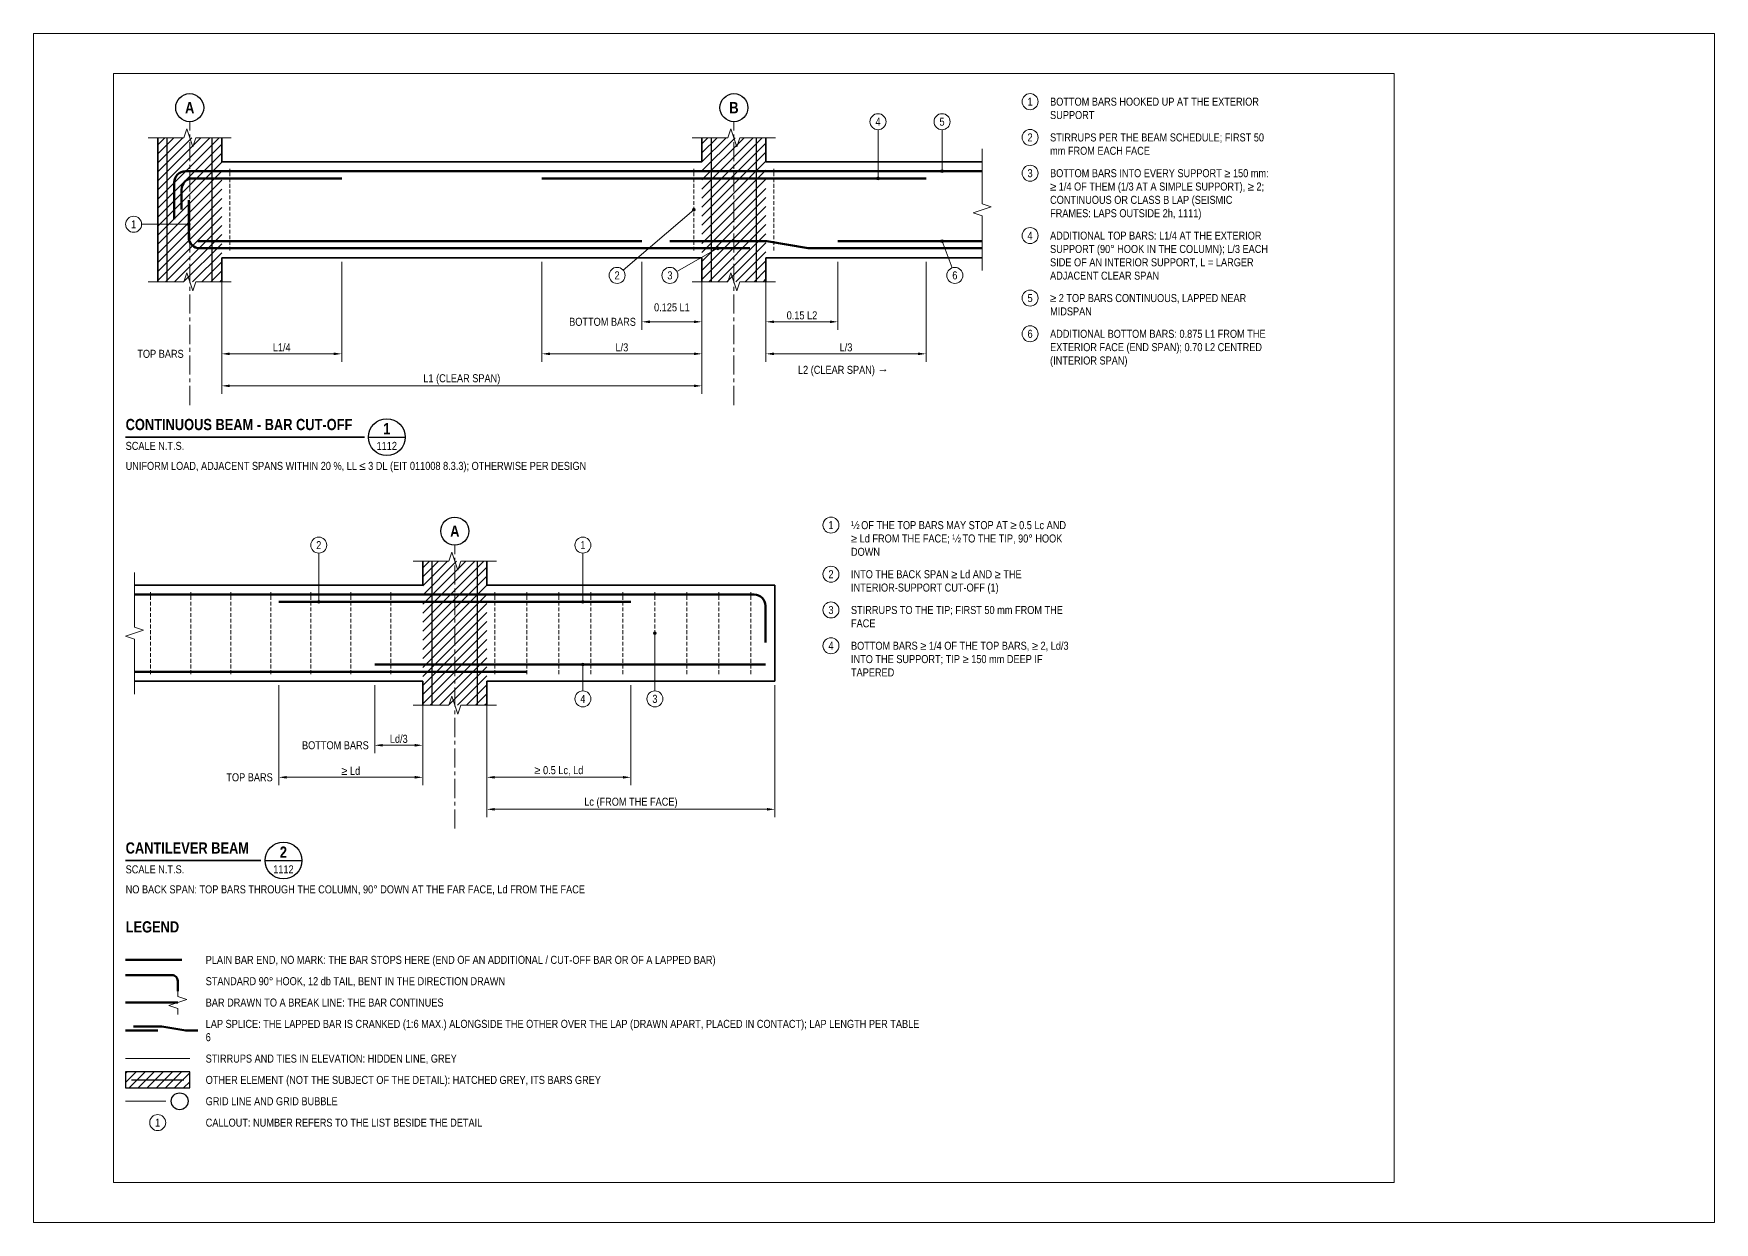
# Model space of a CAD drawing. Header units: millimetres. Extents: x 0 to 68000, y 0 to 7425.
# Drawn here: x 11500 to 22000, y 0 to 7425 of the extents above; entities that cross this region are included whole.
import ezdxf
from ezdxf.enums import TextEntityAlignment as Align

# ---------------------------------------------------------------- set-up
doc = ezdxf.new("R2010")
doc.units = ezdxf.units.MM
doc.header["$LTSCALE"] = 3.75
doc.linetypes.add('CENTER', pattern=[50.8, 31.75, -6.35, 6.35, -6.35])
doc.linetypes.add('HIDDEN', pattern=[9.525, 6.35, -3.175])
for name, color, linetype, lineweight in [('S-ANNO', 3, 'Continuous', 18), ('S-BREAK', 8, 'Continuous', 18), ('S-CENT', 3, 'CENTER', 18), ('S-CONC', 4, 'Continuous', 35), ('S-CONC-VIS', 5, 'Continuous', 25), ('S-DET', 7, 'Continuous', 18), ('S-DIMS', 2, 'Continuous', 18), ('S-HATCH', 9, 'Continuous', 13), ('S-REBR', 1, 'Continuous', 50), ('S-REBR-NF', 252, 'Continuous', 25), ('S-STIR-ELEV', 8, 'HIDDEN', 18), ('S-SYMB', 6, 'Continuous', 25), ('S-TEXT', 7, 'Continuous', 18), ('S-TITLE', 4, 'Continuous', 35)]:
    doc.layers.add(name, color=color, linetype=linetype, lineweight=lineweight)
doc.layers.add('S-SHEET', color=9, linetype='Continuous', lineweight=13, plot=False)
doc.layers.add('S-TB-AREA', color=9, linetype='Continuous', lineweight=13, plot=False)
doc.styles.add('AN', font='ARIALN_0.TTF')
doc.styles.add('ANB', font='ARIALNB_0.TTF')
doc.dimstyles.new('EIT-25', dxfattribs={"dimscale": 25, "dimtxt": 2, "dimasz": 2, "dimexe": 2, "dimexo": 1, "dimgap": 0.6, "dimtad": 1, "dimdec": 0, "dimtxsty": 'AN', "dimcen": 2.5, "dimclrd": 2, "dimclre": 8, "dimclrt": 7, "dimazin": 3, "dimtfac": 1, "dimtmove": 1, "dimatfit": 3, "dimlwd": -1, "dimlwe": -1, "dimarcsym": 0})

# ---------------------------------------------------------------- blocks, each defined once
blk = doc.blocks.new('VT-1112-1', base_point=(23, 187.44))
at = {"layer": 'S-SYMB'}
blk.add_line((83.65, 196.2), (92.85, 196.2), dxfattribs=at)
blk.add_circle((88.25, 196.2), 4.6, dxfattribs=at)
at = {"layer": 'S-TITLE'}
blk.add_line((23, 196.2), (82.65, 196.2), dxfattribs=at)
at = {"layer": 'S-TEXT'}
for s, height, style, p in [('1', 2.8, 'ANB', (88.25, 198.3)), ('1112', 2, 'AN', (88.25, 194))]:
    blk.add_text(s, height=height, dxfattribs=dict(at, style=style)).set_placement(p, align=Align.MIDDLE_CENTER)
at = {"layer": 'S-TEXT', "style": 'AN'}
for s, p in [('SCALE N.T.S.', (23, 195)), ('UNIFORM LOAD, ADJACENT SPANS WITHIN 20 %, LL ≤ 3 DL (EIT 011008 8.3.3); OTHERWISE PER DESIGN', (23, 190))]:
    blk.add_text(s, height=2, dxfattribs=at).set_placement(p, align=Align.TOP_LEFT)
at = {"layer": 'S-TITLE', "style": 'ANB'}
blk.add_text('CONTINUOUS BEAM - BAR CUT-OFF', height=2.8, dxfattribs=at).set_placement((23, 197.1), align=Align.BOTTOM_LEFT)
blk = doc.blocks.new('VT-1112-2', base_point=(23, 81.64))
at = {"layer": 'S-SYMB'}
blk.add_line((57.82, 90.4), (67.02, 90.4), dxfattribs=at)
blk.add_circle((62.42, 90.4), 4.6, dxfattribs=at)
at = {"layer": 'S-TITLE'}
blk.add_line((23, 90.4), (56.82, 90.4), dxfattribs=at)
at = {"layer": 'S-TEXT'}
for s, height, style, p in [('2', 2.8, 'ANB', (62.42, 92.5)), ('1112', 2, 'AN', (62.42, 88.2))]:
    blk.add_text(s, height=height, dxfattribs=dict(at, style=style)).set_placement(p, align=Align.MIDDLE_CENTER)
at = {"layer": 'S-TEXT', "style": 'AN'}
for s, p in [('SCALE N.T.S.', (23, 89.2)), ('NO BACK SPAN: TOP BARS THROUGH THE COLUMN, 90° DOWN AT THE FAR FACE, Ld FROM THE FACE', (23, 84.2))]:
    blk.add_text(s, height=2, dxfattribs=at).set_placement(p, align=Align.TOP_LEFT)
at = {"layer": 'S-TITLE', "style": 'ANB'}
blk.add_text('CANTILEVER BEAM', height=2.8, dxfattribs=at).set_placement((23, 91.3), align=Align.BOTTOM_LEFT)
blk = doc.blocks.new('KEY-1112-1', base_point=(23, 22.93))
at = {"layer": 'S-HATCH'}
h = blk.add_hatch(dxfattribs=at)
h.set_pattern_fill('ANSI31', color=256, scale=0.50394)
h.paths.add_polyline_path([(23, 33.6), (39, 33.6), (39, 37.6), (23, 37.6)])
at = {"layer": 'S-ANNO'}
blk.add_circle((31, 24.93), 2, dxfattribs=at)
at = {"layer": 'S-BREAK', "flags": 128}
blk.add_lwpolyline([(36, 51.93), (36, 53.43), (33.75, 54.18), (38.25, 55.68), (36, 56.43), (36, 57.93)], dxfattribs=at)
at = {"layer": 'S-CENT'}
blk.add_line((23, 30.27), (33, 30.27), dxfattribs=at)
at = {"layer": 'S-CONC-VIS', "flags": 128}
blk.add_lwpolyline([(23, 33.6), (39, 33.6), (39, 37.6), (23, 37.6)], close=True, dxfattribs=at)
at = {"layer": 'S-REBR'}
for p, q in [((23, 65.6), (37, 65.6)), ((23, 54.93), (36, 54.93)), ((23, 47.93), (31, 47.93))]:
    blk.add_line(p, q, dxfattribs=at)
at = {"layer": 'S-REBR', "flags": 128}
blk.add_lwpolyline([(23, 61.77), (34.6, 61.77, -0.414214), (36, 60.37), (36, 57.77)], format="xyb", dxfattribs=at)
blk.add_lwpolyline([(25, 48.93), (32, 48.93), (38, 47.93), (41, 47.93)], dxfattribs=at)
at = {"layer": 'S-REBR-NF'}
blk.add_line((24.5, 35.6), (37.5, 35.6), dxfattribs=at)
at = {"layer": 'S-STIR-ELEV'}
blk.add_line((23, 40.93), (39, 40.93), dxfattribs=at)
at = {"layer": 'S-SYMB'}
blk.add_circle((36.5, 30.27), 2.1, dxfattribs=at)
at = {"layer": 'S-TEXT', "style": 'AN'}
for s, p in [('PLAIN BAR END, NO MARK: THE BAR STOPS HERE (END OF AN ADDITIONAL / CUT-OFF BAR OR OF A LAPPED BAR)', (43, 66.6)), ('STANDARD 90° HOOK, 12 db TAIL, BENT IN THE DIRECTION DRAWN', (43, 61.27)), ('BAR DRAWN TO A BREAK LINE: THE BAR CONTINUES', (43, 55.93)), ('LAP SPLICE: THE LAPPED BAR IS CRANKED (1:6 MAX.) ALONGSIDE THE OTHER OVER THE LAP (DRAWN APART, PLACED IN CONTACT); LAP LENGTH PER TABLE', (43, 50.6)), ('6', (43, 47.27)), ('STIRRUPS AND TIES IN ELEVATION: HIDDEN LINE, GREY', (43, 41.93)), ('OTHER ELEMENT (NOT THE SUBJECT OF THE DETAIL): HATCHED GREY, ITS BARS GREY', (43, 36.6)), ('GRID LINE AND GRID BUBBLE', (43, 31.27)), ('CALLOUT: NUMBER REFERS TO THE LIST BESIDE THE DETAIL', (43, 25.93))]:
    blk.add_text(s, height=2, dxfattribs=at).set_placement(p, align=Align.TOP_LEFT)
blk.add_text('1', height=2, dxfattribs=at).set_placement((31, 24.93), align=Align.MIDDLE_CENTER)
at = {"layer": 'S-TITLE', "style": 'ANB'}
blk.add_text('LEGEND', height=2.8, dxfattribs=at).set_placement((23, 71.6), align=Align.BOTTOM_LEFT)
blk = doc.blocks.new('DET-1112-1', base_point=(-600, -24920))
at = {"layer": 'S-ANNO'}
h = blk.add_hatch(color=256, dxfattribs=at)
h.dxf.hatch_style = 1
edge = h.paths.add_edge_path()
edge.add_arc((4100, -23504), 8.75, 0, 360)
h = blk.add_hatch(color=256, dxfattribs=at)
h.dxf.hatch_style = 1
edge = h.paths.add_edge_path()
edge.add_arc((4500, -23459), 8.75, 0, 360)
h = blk.add_hatch(color=256, dxfattribs=at)
h.dxf.hatch_style = 1
edge = h.paths.add_edge_path()
edge.add_arc((2950, -23700), 8.75, 0, 360)
h = blk.add_hatch(color=256, dxfattribs=at)
h.dxf.hatch_style = 1
edge = h.paths.add_edge_path()
edge.add_arc((-206, -23791), 8.75, 0, 360)
h = blk.add_hatch(color=256, dxfattribs=at)
h.dxf.hatch_style = 1
edge = h.paths.add_edge_path()
edge.add_arc((3100, -23941), 8.75, 0, 360)
h = blk.add_hatch(color=256, dxfattribs=at)
h.dxf.hatch_style = 1
edge = h.paths.add_edge_path()
edge.add_arc((4500, -23896), 8.75, 0, 360)
at = {"layer": 'S-HATCH'}
h = blk.add_hatch(dxfattribs=at)
h.set_pattern_fill('ANSI31', color=256, scale=12.59843)
h.paths.add_polyline_path([(-400, -24150), (0, -24150), (0, -23250), (-400, -23250)])
h = blk.add_hatch(dxfattribs=at)
h.set_pattern_fill('ANSI31', color=256, scale=12.59843)
h.paths.add_polyline_path([(3000, -24150), (3400, -24150), (3400, -23250), (3000, -23250)])
at = {"layer": 'S-ANNO'}
for p, q in [((4100, -23200), (4100, -23504)), ((4500, -23200), (4500, -23459)), ((2508, -24077.5), (2950, -23700)), ((-500, -23791), (-206, -23791)), ((4562.5, -24063.2), (4500, -23896)), ((2843.6, -24085.5), (3100, -23941))]:
    blk.add_line(p, q, dxfattribs=at)
for centre, radius in [((5050, -23025), 50), ((4100, -23150), 50), ((4500, -23150), 50), ((5050, -23248.3), 50), ((4100, -23504), 8.75), ((4500, -23459), 8.75), ((5050, -23471.7), 50), ((2950, -23700), 8.75), ((-550, -23791), 50), ((-206, -23791), 8.75), ((5050, -23861.7), 50), ((3100, -23941), 8.75), ((4500, -23896), 8.75), ((2470, -24110), 50), ((2800, -24110), 50), ((4580, -24110), 50), ((5050, -24251.7), 50), ((5050, -24475), 50)]:
    blk.add_circle(centre, radius, dxfattribs=at)
at = {"layer": 'S-BREAK', "flags": 128}
for points in [[(-460, -23250), (-237.5, -23250), (-218.8, -23193.8), (-181.2, -23306.2), (-162.5, -23250), (60, -23250)], [(2940, -23250), (3162.5, -23250), (3181.2, -23193.8), (3218.8, -23306.2), (3237.5, -23250), (3460, -23250)], [(4750, -24080), (4750, -23737.5), (4693.8, -23718.8), (4806.2, -23681.2), (4750, -23662.5), (4750, -23320)], [(-460, -24150), (-237.5, -24150), (-218.8, -24093.8), (-181.2, -24206.2), (-162.5, -24150), (60, -24150)], [(2940, -24150), (3162.5, -24150), (3181.2, -24093.8), (3218.8, -24206.2), (3237.5, -24150), (3460, -24150)]]:
    blk.add_lwpolyline(points, dxfattribs=at)
at = {"layer": 'S-CENT'}
for p, q in [((-200, -24920), (-200, -23150)), ((3200, -24920), (3200, -23150))]:
    blk.add_line(p, q, dxfattribs=at)
at = {"layer": 'S-CONC'}
for p, q in [((-400, -24150), (-400, -23250)), ((0, -23400), (0, -23250)), ((3000, -23400), (3000, -23250)), ((3400, -23400), (3400, -23250)), ((0, -23400), (3000, -23400)), ((3400, -23400), (4750, -23400)), ((0, -24150), (0, -24000)), ((0, -24000), (3000, -24000)), ((3000, -24150), (3000, -24000)), ((3400, -24150), (3400, -24000)), ((3400, -24000), (4750, -24000))]:
    blk.add_line(p, q, dxfattribs=at)
at = {"layer": 'S-REBR', "flags": 128}
for points in [[(-296, -23759), (-296, -23529, -0.4142136), (-226, -23459), (4750, -23459)], [(-251, -23699), (-251, -23574, -0.4142136), (-181, -23504), (750, -23504)], [(-206, -23641), (-206, -23871, 0.4142136), (-136, -23941), (3300, -23941)], [(2800, -23896), (3394.2, -23896, -0.0413106), (3405.7, -23897), (3664.3, -23940, 0.0413106), (3675.8, -23941), (4750, -23941)]]:
    blk.add_lwpolyline(points, format="xyb", dxfattribs=at)
for points in [[(2000, -23504), (4400, -23504)], [(-150, -23896), (2625, -23896)], [(3850, -23896), (4750, -23896)]]:
    blk.add_lwpolyline(points, dxfattribs=at)
at = {"layer": 'S-REBR-NF', "flags": 128}
for points in [[(-341, -24150), (-341, -23250)], [(-59, -24150), (-59, -23250)], [(3059, -24150), (3059, -23250)], [(3341, -24150), (3341, -23250)]]:
    blk.add_lwpolyline(points, dxfattribs=at)
at = {"layer": 'S-STIR-ELEV'}
for p, q in [((50, -23955.5), (50, -23444.5)), ((2950, -23955.5), (2950, -23444.5)), ((3450, -23955.5), (3450, -23444.5))]:
    blk.add_line(p, q, dxfattribs=at)
at = {"layer": 'S-SYMB'}
for centre in [(-200, -23062.5), (3200, -23062.5)]:
    blk.add_circle(centre, 87.5, dxfattribs=at)
at = {"layer": 'S-TEXT'}
for s, height, style, p in [('A', 70, 'ANB', (-200, -23062.5)), ('B', 70, 'ANB', (3200, -23062.5)), ('1', 50, 'AN', (5050, -23025)), ('4', 50, 'AN', (4100, -23150)), ('5', 50, 'AN', (4500, -23150)), ('2', 50, 'AN', (5050, -23248.3)), ('3', 50, 'AN', (5050, -23471.7)), ('1', 50, 'AN', (-550, -23791)), ('4', 50, 'AN', (5050, -23861.7)), ('2', 50, 'AN', (2470, -24110)), ('3', 50, 'AN', (2800, -24110)), ('6', 50, 'AN', (4580, -24110)), ('5', 50, 'AN', (5050, -24251.7)), ('6', 50, 'AN', (5050, -24475))]:
    blk.add_text(s, height=height, dxfattribs=dict(at, style=style)).set_placement(p, align=Align.MIDDLE_CENTER)
at = {"layer": 'S-TEXT', "style": 'AN'}
for s, p in [('SUPPORT', (5175, -23108.3)), ('BOTTOM BARS HOOKED UP AT THE EXTERIOR', (5175, -23025)), ('STIRRUPS PER THE BEAM SCHEDULE; FIRST 50', (5175, -23248.3)), ('mm FROM EACH FACE', (5175, -23331.7)), ('BOTTOM BARS INTO EVERY SUPPORT ≥ 150 mm:', (5175, -23471.7)), ('≥ 1/4 OF THEM (1/3 AT A SIMPLE SUPPORT), ≥ 2;', (5175, -23555)), ('CONTINUOUS OR CLASS B LAP (SEISMIC', (5175, -23638.3)), ('FRAMES: LAPS OUTSIDE 2h, 1111)', (5175, -23721.7)), ('ADDITIONAL TOP BARS: L1/4 AT THE EXTERIOR', (5175, -23861.7)), ('SUPPORT (90° HOOK IN THE COLUMN); L/3 EACH', (5175, -23945)), ('SIDE OF AN INTERIOR SUPPORT, L = LARGER', (5175, -24028.3)), ('ADJACENT CLEAR SPAN', (5175, -24111.7)), ('≥ 2 TOP BARS CONTINUOUS, LAPPED NEAR', (5175, -24251.7)), ('MIDSPAN', (5175, -24335)), ('ADDITIONAL BOTTOM BARS: 0.875 L1 FROM THE', (5175, -24475)), ('EXTERIOR FACE (END SPAN); 0.70 L2 CENTRED', (5175, -24558.3)), ('(INTERIOR SPAN)', (5175, -24641.7))]:
    blk.add_text(s, height=50, dxfattribs=at).set_placement(p, align=Align.MIDDLE_LEFT)
for s, p in [('BOTTOM BARS', (2587.5, -24400)), ('TOP BARS', (-237.5, -24600))]:
    blk.add_text(s, height=50, dxfattribs=at).set_placement(p, align=Align.MIDDLE_RIGHT)
blk.add_text('L2 (CLEAR SPAN) →', height=50, dxfattribs=at).set_placement((3600, -24740), align=Align.BOTTOM_LEFT)
at = {"layer": 'S-DIMS'}
for base, p1, p2, text in [((0, -24600), (0, -24000), (750, -24000), 'L1/4'), ((0, -24800), (0, -24000), (3000, -24000), 'L1 (CLEAR SPAN)'), ((2000, -24600), (2000, -24000), (3000, -24000), 'L/3'), ((2625, -24400), (2625, -24000), (3000, -24000), '0.125 L1'), ((3400, -24400), (3400, -24000), (3850, -24000), '0.15 L2'), ((3400, -24600), (3400, -24000), (4400, -24000), 'L/3')]:
    blk.add_linear_dim(base=base, p1=p1, p2=p2, text=text, dimstyle='EIT-25', dxfattribs=at).render()
blk = doc.blocks.new('DET-1112-2', base_point=(-1856.2, -32920))
at = {"layer": 'S-ANNO'}
h = blk.add_hatch(color=256, dxfattribs=at)
h.dxf.hatch_style = 1
edge = h.paths.add_edge_path()
edge.add_arc((-650, -31504), 8.75, 0, 360)
h = blk.add_hatch(color=256, dxfattribs=at)
h.dxf.hatch_style = 1
edge = h.paths.add_edge_path()
edge.add_arc((1000, -31504), 8.75, 0, 360)
h = blk.add_hatch(color=256, dxfattribs=at)
h.dxf.hatch_style = 1
edge = h.paths.add_edge_path()
edge.add_arc((1450, -31700), 8.75, 0, 360)
h = blk.add_hatch(color=256, dxfattribs=at)
h.dxf.hatch_style = 1
edge = h.paths.add_edge_path()
edge.add_arc((1000, -31896), 8.75, 0, 360)
at = {"layer": 'S-HATCH'}
h = blk.add_hatch(dxfattribs=at)
h.set_pattern_fill('ANSI31', color=256, scale=12.59843)
h.paths.add_polyline_path([(0, -32150), (400, -32150), (400, -31250), (0, -31250)])
at = {"layer": 'S-ANNO'}
for p, q in [((-650, -31200), (-650, -31504)), ((1000, -31200), (1000, -31504)), ((1450, -32060), (1450, -31700)), ((1000, -32060), (1000, -31896))]:
    blk.add_line(p, q, dxfattribs=at)
for centre, radius in [((2550, -31025), 50), ((-650, -31150), 50), ((1000, -31150), 50), ((2550, -31331.7), 50), ((-650, -31504), 8.75), ((1000, -31504), 8.75), ((2550, -31555), 50), ((1450, -31700), 8.75), ((2550, -31778.3), 50), ((1000, -31896), 8.75), ((1000, -32110), 50), ((1450, -32110), 50)]:
    blk.add_circle(centre, radius, dxfattribs=at)
at = {"layer": 'S-BREAK', "flags": 128}
for points in [[(-60, -31250), (162.5, -31250), (181.2, -31193.8), (218.8, -31306.2), (237.5, -31250), (460, -31250)], [(-1800, -32080), (-1800, -31737.5), (-1856.2, -31718.8), (-1743.8, -31681.2), (-1800, -31662.5), (-1800, -31320)], [(-60, -32150), (162.5, -32150), (181.2, -32093.8), (218.8, -32206.2), (237.5, -32150), (460, -32150)]]:
    blk.add_lwpolyline(points, dxfattribs=at)
at = {"layer": 'S-CENT'}
blk.add_line((200, -32920), (200, -31150), dxfattribs=at)
at = {"layer": 'S-CONC'}
for p, q in [((0, -31400), (0, -31250)), ((400, -31400), (400, -31250)), ((-1800, -31400), (0, -31400)), ((400, -31400), (2200, -31400)), ((2200, -32000), (2200, -31400)), ((-1800, -32000), (0, -32000)), ((0, -32150), (0, -32000)), ((400, -32150), (400, -32000)), ((400, -32000), (2200, -32000))]:
    blk.add_line(p, q, dxfattribs=at)
at = {"layer": 'S-REBR', "flags": 128}
blk.add_lwpolyline([(-1800, -31459), (2071, -31459, -0.4142136), (2141, -31529), (2141, -31759)], format="xyb", dxfattribs=at)
for points in [[(-900, -31504), (1300, -31504)], [(-300, -31896), (2141, -31896)], [(-1800, -31941), (650, -31941)]]:
    blk.add_lwpolyline(points, dxfattribs=at)
at = {"layer": 'S-REBR-NF', "flags": 128}
for points in [[(59, -32150), (59, -31250)], [(341, -32150), (341, -31250)]]:
    blk.add_lwpolyline(points, dxfattribs=at)
at = {"layer": 'S-STIR-ELEV'}
for p, q in [((-1700, -31955.5), (-1700, -31444.5)), ((-1450, -31955.5), (-1450, -31444.5)), ((-1200, -31955.5), (-1200, -31444.5)), ((-950, -31955.5), (-950, -31444.5)), ((-700, -31955.5), (-700, -31444.5)), ((-450, -31955.5), (-450, -31444.5)), ((-200, -31955.5), (-200, -31444.5)), ((450, -31955.5), (450, -31444.5)), ((650, -31955.5), (650, -31444.5)), ((850, -31955.5), (850, -31444.5)), ((1050, -31955.5), (1050, -31444.5)), ((1250, -31955.5), (1250, -31444.5)), ((1450, -31955.5), (1450, -31444.5)), ((1650, -31955.5), (1650, -31444.5)), ((1850, -31955.5), (1850, -31444.5)), ((2050, -31955.5), (2050, -31444.5))]:
    blk.add_line(p, q, dxfattribs=at)
at = {"layer": 'S-SYMB'}
blk.add_circle((200, -31062.5), 87.5, dxfattribs=at)
at = {"layer": 'S-TEXT'}
for s, height, style, p in [('A', 70, 'ANB', (200, -31062.5)), ('1', 50, 'AN', (2550, -31025)), ('2', 50, 'AN', (-650, -31150)), ('1', 50, 'AN', (1000, -31150)), ('2', 50, 'AN', (2550, -31331.7)), ('3', 50, 'AN', (2550, -31555)), ('4', 50, 'AN', (2550, -31778.3)), ('4', 50, 'AN', (1000, -32110)), ('3', 50, 'AN', (1450, -32110))]:
    blk.add_text(s, height=height, dxfattribs=dict(at, style=style)).set_placement(p, align=Align.MIDDLE_CENTER)
at = {"layer": 'S-TEXT', "style": 'AN'}
for s, p in [('½ OF THE TOP BARS MAY STOP AT ≥ 0.5 Lc AND', (2675, -31025)), ('≥ Ld FROM THE FACE; ½ TO THE TIP, 90° HOOK', (2675, -31108.3)), ('DOWN', (2675, -31191.7)), ('INTO THE BACK SPAN ≥ Ld AND ≥ THE', (2675, -31331.7)), ('INTERIOR-SUPPORT CUT-OFF (1)', (2675, -31415)), ('STIRRUPS TO THE TIP; FIRST 50 mm FROM THE', (2675, -31555)), ('FACE', (2675, -31638.3)), ('BOTTOM BARS ≥ 1/4 OF THE TOP BARS, ≥ 2, Ld/3', (2675, -31778.3)), ('TAPERED', (2675, -31945)), ('INTO THE SUPPORT; TIP ≥ 150 mm DEEP IF', (2675, -31861.7))]:
    blk.add_text(s, height=50, dxfattribs=at).set_placement(p, align=Align.MIDDLE_LEFT)
for s, p in [('BOTTOM BARS', (-337.5, -32400)), ('TOP BARS', (-937.5, -32600))]:
    blk.add_text(s, height=50, dxfattribs=at).set_placement(p, align=Align.MIDDLE_RIGHT)
at = {"layer": 'S-DIMS'}
for base, p1, p2, text in [((-900, -32600), (-900, -32000), (0, -32000), '≥ Ld'), ((-300, -32400), (-300, -32000), (0, -32000), 'Ld/3'), ((400, -32600), (400, -32000), (1300, -32000), '≥ 0.5 Lc, Ld'), ((400, -32800), (400, -32000), (2200, -32000), 'Lc (FROM THE FACE)')]:
    blk.add_linear_dim(base=base, p1=p1, p2=p2, text=text, dimstyle='EIT-25', dxfattribs=at).render()

msp = doc.modelspace()

# ---------------------------------------------------------------- linework, layer by layer
at = {"layer": 'S-SHEET', "flags": 128}
msp.add_lwpolyline([(11500, 0), (22000, 0), (22000, 7425), (11500, 7425)], close=True, dxfattribs=at)
at = {"layer": 'S-TB-AREA', "flags": 128}
msp.add_lwpolyline([(12000, 250), (20000, 250), (20000, 7175), (12000, 7175)], close=True, dxfattribs=at)

# ---------------------------------------------------------------- block references
at = {"layer": 'S-DET', "zscale": 25}
for name, p in [('DET-1112-1', (12075, 5105)), ('DET-1112-2', (12075, 2460))]:
    msp.add_blockref(name, p, dxfattribs=at)
at = {"layer": 'S-TEXT', "xscale": 25, "yscale": 25, "zscale": 25}
for name, p in [('VT-1112-1', (12075, 4686)), ('VT-1112-2', (12075, 2041)), ('KEY-1112-1', (12075, 573))]:
    msp.add_blockref(name, p, dxfattribs=at)

doc.saveas('drawing.dxf')
